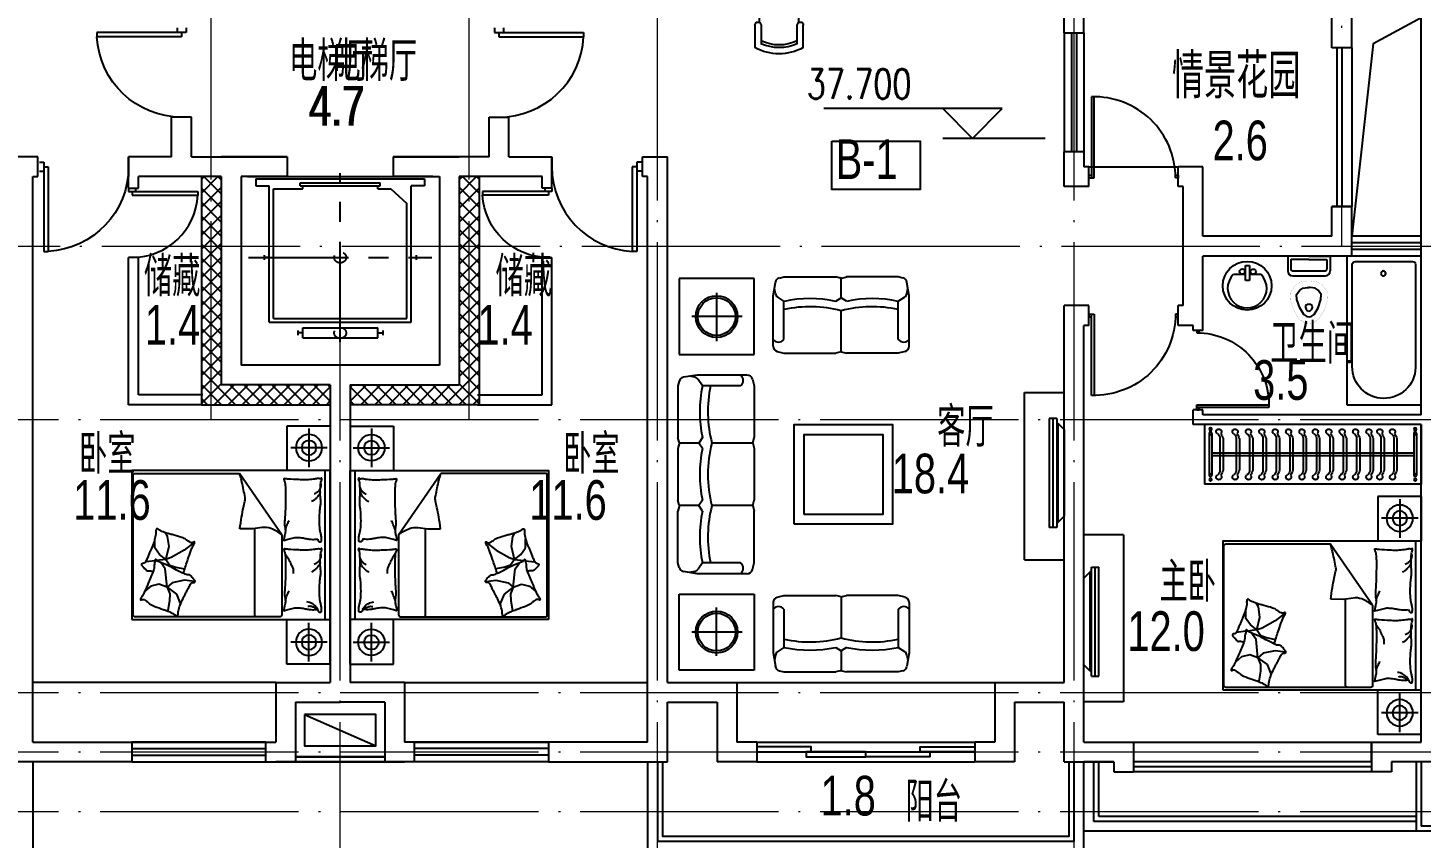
# Model space of a CAD drawing. Extents: x 1332633 to 1595679, y 264824 to 640777.
# Drawn here: x 1354982 to 1369032, y 490816 to 498985 of the extents above; entities that cross this region are included whole.
import ezdxf

# ---------------------------------------------------------------- set-up
doc = ezdxf.new("R2010")
doc.units = 0
doc.header["$LTSCALE"] = 1000
doc.header["$MEASUREMENT"] = 0
for name, pattern in [('CENTER', [2, 1.25, -0.25, 0.25, -0.25]), ('DASH', [0.35, 0.25, -0.1]), ('DOTE', [2.42, 2, -0.2, 0.02, -0.2]), ('HIDDEN', [0.375, 0.25, -0.125])]:
    doc.linetypes.add(name, pattern=pattern)
doc.layers.get('0').update_dxf_attribs({"linetype": 'CONTINUOUS'})
for name, color, linetype in [('3T_WOOD', 21, 'CONTINUOUS'), ('A-Area(建筑面积)', 1, 'CONTINUOUS'), ('A-Balcony(建筑阳台)', 32, 'CONTINUOUS'), ('A-BALCONY_建筑阳台_', 6, 'CONTINUOUS'), ('A-Fur1(建筑厨卫洁具)', 136, 'CONTINUOUS'), ('A-Fur2(建筑家具)', 33, 'CONTINUOUS'), ('A-FUR2_建筑家具_', 33, 'CONTINUOUS'), ('A-Ground(室外构件)', 31, 'CONTINUOUS'), ('A-Hole2(板面留洞，降板)', 2, 'CONTINUOUS'), ('A-Hz1(房间名称)', 4, 'CONTINUOUS'), ('A-Hz3(房间面积)', 2, 'CONTINUOUS'), ('A-STAIR_建筑楼梯_踏步_电梯等_', 25, 'CONTINUOUS'), ('A-Wall(建筑墙)', 255, 'CONTINUOUS'), ('A-WALL_建筑墙_', 255, 'CONTINUOUS'), ('A-WINDOW(建筑门窗)', 4, 'CONTINUOUS'), ('A-WINDOW_建筑门窗_', 4, 'CONTINUOUS'), ('C-sheet(通用-图框)', 7, 'CONTINUOUS'), ('DIM_ELEV', 3, 'CONTINUOUS')]:
    doc.layers.add(name, color=color, linetype=linetype)
doc.layers.add('DOTE', color=1, linetype='DOTE', lineweight=13)
doc.layers.add('PUB_TEXT', color=7, linetype='CONTINUOUS', lineweight=13)
doc.styles.add('_TCH_DIM', font='SIMPLEX', dxfattribs={"width": 0.8, "bigfont": 'HZTXT'})
doc.styles.add('DIM_FONT', font='txt', dxfattribs={"width": 0.8})
doc.styles.add('SBJ', font='SimSun.ttf', dxfattribs={"width": 0.8})
doc.styles.get("Standard").update_dxf_attribs({"font": 'GBENOR', "bigfont": 'GBCBIG'})
doc.styles.add('SUNYAT1', font='3yromans.shx', dxfattribs={"width": 0.75, "bigfont": '3yhztxt.shx'})

# ---------------------------------------------------------------- blocks, each defined once
blk = doc.blocks.new('JX')
for p, q in [((-2215, -2200), (-2215, 0)), ((-2185, -2110), (-2185, -90)), ((-2185, -90), (-2095, -90)), ((-2095, -90), (-2095, -250)), ((-315, -250), (-2095, -250)), ((-2055, -494), (-1863, -300)), ((-365, -300), (-1863, -300)), ((-1190, -190), (-1130, -190)), ((-1160, -250), (-1160, -190)), ((-365, -1900), (-365, -300)), ((-315, -1950), (-315, -250)), ((-2055, -650), (-2055, -494)), ((-2135, -1580), (-2135, -620)), ((-2095, -620), (-2135, -620)), ((-2095, -1580), (-2095, -620)), ((-2055, -650), (-2095, -650)), ((-240, -1550), (-240, -650)), ((-110, -650), (-240, -650)), ((-205, -590), (-145, -590)), ((-175, -650), (-175, -590)), ((-110, -1550), (-110, -650)), ((-2095, -1580), (-2135, -1580)), ((-2055, -1550), (-2095, -1550)), ((-2055, -1900), (-2055, -1550)), ((-110, -1550), (-240, -1550)), ((-205, -1610), (-145, -1610)), ((-175, -1550), (-175, -1610)), ((-315, -1950), (-2095, -1950)), ((-2095, -2110), (-2095, -1950)), ((-365, -1900), (-2055, -1900)), ((-1160, -1950), (-1160, -2010)), ((-2185, -2110), (-2095, -2110)), ((-1190, -2010), (-1130, -2010))]:
    blk.add_line(p, q)
at = {"linetype": 'CENTER'}
for p, q in [((-1160, -2200), (-1160, 0)), ((-60, -1100), (-2260, -1100))]:
    blk.add_line(p, q, dxfattribs=at)
at = {"linetype": 'HIDDEN'}
for centre in [(-1160, -1100), (-175, -1100)]:
    blk.add_circle(centre, 71.4, dxfattribs=at)
blk = doc.blocks.new('_A1WPO')
for p, q in [((-0.45, -0.05), (-0.45, 0.949)), ((-0.45, 0.949), (-0.4, 0.949)), ((-0.4, 0), (-0.4, 0.949)), ((-0.5, 0.05), (-0.45, 0.05)), ((-0.5, -0.05), (-0.45, -0.05)), ((-0.45, 0), (-0.4, 0))]:
    blk.add_line(p, q)
blk.add_arc((-0.45, 0), 0.95, 0, 86.983)
blk = doc.blocks.new('B')
at = {"layer": 'A-FUR2_建筑家具_'}
for p, q in [((0, 0), (450, 0)), ((0, 0), (0, -438)), ((2400, 0), (1950, 0)), ((2400, 0), (2400, -438)), ((219, -30), (219, -398)), ((450, -52), (1950, -52)), ((2181, -30), (2181, -398)), ((25, -215), (416, -215)), ((2375, -215), (1984, -215)), ((0, -438), (453, -438)), ((476, -509), (476, -1968)), ((1303, -489), (496, -489)), ((1303, -489), (1922, -916)), ((2400, -438), (1947, -438)), ((496, -761), (1365, -761)), ((1922, -1968), (1922, -916)), ((831, -1368), (845, -1471)), ((1228, -1368), (1148, -1472)), ((611, -1514), (587, -1518)), ((705, -1552), (611, -1514)), ((845, -1471), (819, -1593)), ((978, -1559), (959, -1470)), ((1148, -1472), (1073, -1603)), ((540, -1638), (537, -1645)), ((638, -1621), (540, -1638)), ((707, -1618), (638, -1621)), ((774, -1645), (705, -1552)), ((774, -1645), (707, -1618)), ((819, -1593), (774, -1645)), ((774, -1645), (960, -1664)), ((774, -1645), (805, -1728)), ((960, -1664), (1010, -1700)), ((998, -1617), (978, -1559)), ((1055, -1658), (998, -1617)), ((1055, -1658), (1044, -1752)), ((1073, -1603), (1055, -1658)), ((1055, -1658), (1184, -1626)), ((1055, -1658), (1105, -1721)), ((1184, -1626), (1287, -1640)), ((1287, -1640), (1323, -1660)), ((785, -1810), (731, -1873)), ((805, -1728), (785, -1810)), ((1010, -1700), (1022, -1709)), ((1042, -1767), (1030, -1861)), ((1105, -1721), (1170, -1769)), ((1170, -1769), (1263, -1769)), ((496, -1988), (1902, -1988))]:
    blk.add_line(p, q, dxfattribs=at)
blk.add_lwpolyline([(450, -2000), (450, 0), (1950, 0), (1950, -2000)], close=True, dxfattribs=at)
for points in [[(551, -127, -0.263368), (523, -108, -0.494818), (532, -89, -0.049225), (550, -88, -0.036831), (574, -89, -0.031893), (611, -97, 0.035782), (645, -104, 0.032941), (735, -110, 0.026564), (846, -104, 0.017905), (884, -99, -0.033397), (904, -97, -0.03204), (941, -97, 0.018442), (1005, -101, 0.010837), (1070, -100, 0.014624), (1118, -97, 0.111249), (1141, -89, -0.153708), (1158, -86, -0.076444), (1165, -87, -0.215512), (1167, -89, -0.585858), (1164, -92, 0.363489), (1159, -95, 0.191716), (1159, -106, -0.129675), (1161, -123, -0.01735), (1158, -140, 0.019326), (1156, -155, 0.018818), (1149, -223, 0.021828), (1148, -283, 0.006204), (1150, -316, 0.001963), (1156, -423, 0.028341), (1160, -459, -0.117014), (1159, -468, -0.36606), (1158, -469, -0.03973), (1144, -466, -0.048309), (1131, -461, 0.062981), (1120, -457, 0.04058), (1097, -454, 0.014345), (1030, -451, 0.005484), (904, -452, 0.007153), (808, -455, 0.008762), (766, -458, -0.008153), (720, -461, -0.06251), (663, -456, 0.078669), (617, -454, 0.047825), (595, -459, -0.034494), (564, -466, -0.023571), (539, -469, -0.510228), (538, -468), (545, -438), (566, -356, 0.073041), (568, -336, 0.023305), (562, -275, 0.018299), (558, -252, -0.01097), (551, -214, -0.042281), (548, -180, -0.027201), (551, -126)], [(551, -127, -0.077379), (586, -152, -0.077379), (611, -187, -0.047525), (621, -211, -0.047525), (626, -238)], [(1025, -101, 0.027842), (1001, -111, 0.048685), (989, -119, 0.023666), (961, -144, 0.031223), (942, -164, 0.046801), (936, -172, 0.023191), (928, -189)], [(1107, -95, 0.088153), (1072, -98, 0.088153), (1041, -114, 0.077547), (1019, -135, 0.077547), (1005, -162)], [(1260, -127, -0.263368), (1232, -108, -0.494818), (1241, -89, -0.049225), (1259, -88, -0.036831), (1283, -89, -0.031893), (1321, -97, 0.035782), (1355, -104, 0.032941), (1444, -110, 0.026564), (1556, -104, 0.017905), (1593, -99, -0.033397), (1613, -97, -0.03204), (1650, -97, 0.018442), (1715, -101, 0.010837), (1779, -100, 0.014624), (1827, -97, 0.111249), (1850, -89, -0.153708), (1867, -86, -0.076444), (1874, -87, -0.215512), (1876, -89, -0.585858), (1873, -92, 0.363489), (1869, -95, 0.191716), (1869, -106, -0.129675), (1871, -123, -0.01735), (1868, -140, 0.019326), (1865, -155, 0.018818), (1858, -223, 0.021828), (1857, -283, 0.006204), (1859, -316, 0.001963), (1865, -423, 0.028341), (1869, -459, -0.117014), (1869, -468, -0.36606), (1867, -469, -0.03973), (1854, -466, -0.048309), (1840, -461, 0.062981), (1829, -457, 0.04058), (1806, -454, 0.014345), (1739, -451, 0.005484), (1614, -452, 0.007153), (1517, -455, 0.008762), (1475, -458, -0.008153), (1429, -461, -0.06251), (1372, -456, 0.078669), (1327, -454, 0.047825), (1304, -459, -0.034494), (1273, -466, -0.023571), (1248, -469, -0.510228), (1247, -468), (1255, -438), (1275, -356, 0.073041), (1277, -336, 0.023305), (1271, -275, 0.018299), (1267, -252, -0.01097), (1260, -214, -0.042281), (1257, -180, -0.027201), (1260, -126)], [(1734, -101, 0.027842), (1710, -111, 0.048685), (1698, -119, 0.023666), (1670, -144, 0.031223), (1651, -164, 0.046801), (1646, -172, 0.023191), (1638, -189)], [(1816, -95, 0.088153), (1782, -98, 0.088153), (1750, -114, 0.077547), (1729, -135, 0.077547), (1715, -162)], [(549, -143, -0.05369), (564, -156, -0.070312), (572, -168, -0.015448), (575, -177, -0.013244), (579, -187, -0.082127), (582, -205, -0.064164), (579, -228)], [(641, -454, 0.009729), (669, -445, 0.009729), (696, -435, 0.007971), (717, -426, 0.007971), (739, -416)], [(1111, -455, 0.016108), (1072, -429, 0.024599), (1045, -414, 0.009477), (996, -391, 0.015937), (966, -378, 0.072521), (950, -375, 0.033339), (913, -375)], [(1351, -454, 0.009729), (1378, -445, 0.009729), (1405, -435, 0.007971), (1427, -426, 0.007971), (1448, -416)], [(1303, -489, -0.085272), (1367, -599, -0.124044), (1376, -686), (1362, -782), (1364, -912)], [(1364, -912, 0.007867), (1482, -894, 0.009508), (1578, -876, 0.006616), (1643, -862, -0.023828), (1662, -858, -0.080713), (1680, -859, -0.009591), (1833, -891, -0.013133), (1866, -899, -0.007859), (1922, -916)], [(914, -1480, 0.025626), (926, -1478, 0.0108), (1055, -1436, 0.00456), (1142, -1405, 0.01125), (1177, -1391, 0.069394), (1196, -1380, -0.079756), (1213, -1371, -0.106399), (1228, -1368, -0.328642), (1232, -1372, -0.299547), (1229, -1378, 0.189917), (1224, -1387, 0.033518), (1223, -1397, 0.075627), (1223, -1402, 0.053489), (1226, -1410, 0.017838), (1238, -1432, 0.038394), (1255, -1456, -0.059529), (1266, -1472, -0.035943), (1276, -1498, -0.011245), (1302, -1585, -0.006203), (1312, -1624, 0.010783), (1318, -1647, 0.019485), (1323, -1660, 0.005062), (1342, -1710, 0.101392), (1359, -1736, -0.223768), (1364, -1749, -0.25558), (1361, -1754, -0.081563), (1345, -1759, -0.071805), (1328, -1759, 0.069985), (1311, -1759, 0.03546), (1251, -1772, 0.029432), (1182, -1797, 0.001554), (1149, -1811, -0.00152), (1115, -1826, -0.004735), (1079, -1840, 0.00382), (1036, -1859, 0.296001), (1014, -1891, -0.649774), (992, -1900, -0.02319), (988, -1895, 0.0288), (984, -1892, 0.005727), (977, -1886, -0.004358), (969, -1878, -0.027528), (952, -1861, -0.046214), (943, -1850, -0.194121), (940, -1833, 0.133719), (939, -1809, 0.005779), (932, -1787, 0.008882)]]:
    blk.add_lwpolyline(points, format="xyb", dxfattribs=at)
blk.add_lwpolyline([(508, -1583, 0.101392), (490, -1559, -0.223768), (484, -1546, -0.25558), (486, -1541, -0.081563), (502, -1535, -0.071805), (519, -1534, 0.069985), (536, -1532, 0.03546), (595, -1515, 0.029432), (661, -1485, 0.001554), (694, -1468, -0.00152), (726, -1451, -0.004735), (761, -1433, 0.00382), (803, -1412, 0.296001), (822, -1378, -0.649774), (843, -1367, -0.02319), (848, -1372, 0.0288), (852, -1375, 0.005727), (859, -1380, -0.004358), (868, -1387, -0.027528), (886, -1403, -0.046214), (895, -1414, -0.194121), (900, -1430, 0.133719), (903, -1454, 0.011505), (921, -1496, 0.008882), (947, -1550, 0.012426), (985, -1618, -0.033612), (997, -1644), (1020, -1701), (1038, -1744, 0.224341), (1053, -1757, -0.722772), (1053, -1766, -0.103513), (1049, -1767, 0.053465), (1042, -1767, 0.030109), (1019, -1772, -0.031436), (997, -1776, -0.05324), (982, -1776, 0.05518), (967, -1777, 0.056271), (942, -1783, 0.0108), (816, -1835, 0.00456), (731, -1873, 0.01125), (697, -1889, 0.069394), (679, -1902, -0.079756), (663, -1912, -0.106399), (649, -1915, -0.328642), (645, -1912, -0.299547), (646, -1906, 0.189917), (651, -1896, 0.033518), (652, -1886, 0.075627), (651, -1882, 0.053489), (647, -1874, 0.017838), (634, -1853, 0.038394), (615, -1830, -0.059529), (603, -1815, -0.035943), (590, -1790, -0.011245), (558, -1705, -0.006203), (545, -1667, 0.010783), (537, -1645, 0.019485), (532, -1632, 0.005062)], format="xyb", close=True, dxfattribs=at)
for centre, radius in [((219, -215), 133), ((2181, -215), 133), ((219, -215), 73.3), ((2181, -215), 73.3)]:
    blk.add_circle(centre, radius, dxfattribs=at)
for centre, start, end in [((496, -509), 90, 180), ((496, -741), 180, 270), ((496, -1968), 180, 270), ((1902, -1968), 270, 0)]:
    blk.add_arc(centre, 20, start, end, dxfattribs=at)
at = {"layer": 'A-FUR2_建筑家具_', "style": 'DIM_FONT', "text_generation_flag": 4, "width": 0.8, "flags": 9}
for tag in ['YSIZE', 'XSIZE']:
    blk.add_attdef(tag, (0, 0), '', height=0.5, rotation=90, dxfattribs=at)
blk = doc.blocks.new('A$C79D20D74')
at = {"layer": 'A-Ground(室外构件)'}
blk.add_line((0, 720), (315, 0), dxfattribs=at)
blk.add_lwpolyline([(0, 720), (315, 720), (315, 0), (0, 0)], close=True, dxfattribs=at)
blk = doc.blocks.new('衣橱2100X600')
at = {"layer": 'A-Fur2(建筑家具)'}
for p, q in [((-2000, 0), (183, 0)), ((-2000, 0), (-2000, -600)), ((-1955, -90), (-1955, -510)), ((-1928, -90), (-1928, -510)), ((-1724, -134), (-1724, -466)), ((-1595, -134), (-1595, -466)), ((-1485, -134), (-1485, -466)), ((-1350, -134), (-1350, -466)), ((-1215, -134), (-1215, -466)), ((-1080, -134), (-1080, -466)), ((-945, -134), (-945, -466)), ((-810, -134), (-810, -466)), ((-675, -134), (-675, -466)), ((-540, -134), (-540, -466)), ((-405, -134), (-405, -466)), ((-270, -134), (-270, -466)), ((-135, -134), (-135, -466)), ((28, -134), (28, -466)), ((111, -90), (111, -510)), ((138, -90), (138, -510)), ((183, 0), (183, -600)), ((-1755, -141), (-1755, -459)), ((-1627, -141), (-1627, -459)), ((-1517, -141), (-1517, -459)), ((-1382, -141), (-1382, -459)), ((-1247, -141), (-1247, -459)), ((-1112, -141), (-1112, -459)), ((-977, -141), (-977, -459)), ((-842, -141), (-842, -459)), ((-707, -141), (-707, -459)), ((-572, -141), (-572, -459)), ((-437, -141), (-437, -459)), ((-302, -141), (-302, -459)), ((-167, -141), (-167, -459)), ((-3, -141), (-3, -459)), ((-1928, -287), (111, -287)), ((-1928, -314), (111, -314)), ((-2000, -600), (183, -600))]:
    blk.add_line(p, q, dxfattribs=at)
for centre in [(-1941, -45), (-1941, -90), (124, -45), (124, -90), (-1941, -510), (-1941, -555), (124, -510), (124, -555)]:
    blk.add_circle(centre, 13.5, dxfattribs=at)
for centre, radius, start, end in [((-1585, -190), 177, 145.4947, 163.6608), ((-1712, -71), 26.6, 303.9623, 224.8345), ((-1679, -134), 45, 114.7041, 180), ((-1457, -190), 177, 145.4947, 163.6608), ((-1584, -71), 26.6, 303.9623, 224.8345), ((-1550, -134), 45, 114.7041, 180), ((-1347, -190), 177, 145.4947, 163.6608), ((-1474, -71), 26.6, 303.9623, 224.8345), ((-1440, -134), 45, 114.7041, 180), ((-1212, -190), 177, 145.4947, 163.6608), ((-1339, -71), 26.6, 303.9623, 224.8345), ((-1305, -134), 45, 114.7041, 180), ((-1077, -190), 177, 145.4947, 163.6608), ((-1204, -71), 26.6, 303.9623, 224.8345), ((-1170, -134), 45, 114.7041, 180), ((-942, -190), 177, 145.4947, 163.6608), ((-1069, -71), 26.6, 303.9623, 224.8345), ((-1035, -134), 45, 114.7041, 180), ((-807, -190), 177, 145.4947, 163.6608), ((-934, -71), 26.6, 303.9623, 224.8345), ((-900, -134), 45, 114.7041, 180), ((-672, -190), 177, 145.4947, 163.6608), ((-799, -71), 26.6, 303.9623, 224.8345), ((-765, -134), 45, 114.7041, 180), ((-537, -190), 177, 145.4947, 163.6608), ((-664, -71), 26.6, 303.9623, 224.8345), ((-630, -134), 45, 114.7041, 180), ((-402, -190), 177, 145.4947, 163.6608), ((-529, -71), 26.6, 303.9623, 224.8345), ((-495, -134), 45, 114.7041, 180), ((-267, -190), 177, 145.4947, 163.6608), ((-394, -71), 26.6, 303.9623, 224.8345), ((-360, -134), 45, 114.7041, 180), ((-132, -190), 177, 145.4947, 163.6608), ((-259, -71), 26.6, 303.9623, 224.8345), ((-225, -134), 45, 114.7041, 180), ((3, -190), 177, 145.4947, 163.6608), ((-124, -71), 26.6, 303.9623, 224.8345), ((-90, -134), 45, 114.7041, 180), ((167, -190), 177, 145.4947, 163.6608), ((40, -71), 26.6, 303.9623, 224.8345), ((73, -134), 45, 114.7041, 180), ((-1585, -410), 177, 196.3392, 214.5053), ((-1712, -529), 26.6, 135.1655, 56.0377), ((-1679, -466), 45, 180, 245.2959), ((-1457, -410), 177, 196.3392, 214.5053), ((-1584, -529), 26.6, 135.1655, 56.0377), ((-1550, -466), 45, 180, 245.2959), ((-1347, -410), 177, 196.3392, 214.5053), ((-1474, -529), 26.6, 135.1655, 56.0377), ((-1440, -466), 45, 180, 245.2959), ((-1212, -410), 177, 196.3392, 214.5053), ((-1339, -529), 26.6, 135.1655, 56.0377), ((-1305, -466), 45, 180, 245.2959), ((-1077, -410), 177, 196.3392, 214.5053), ((-1204, -529), 26.6, 135.1655, 56.0377), ((-1170, -466), 45, 180, 245.2959), ((-942, -410), 177, 196.3392, 214.5053), ((-1069, -529), 26.6, 135.1655, 56.0377), ((-1035, -466), 45, 180, 245.2959), ((-807, -410), 177, 196.3392, 214.5053), ((-934, -529), 26.6, 135.1655, 56.0377), ((-900, -466), 45, 180, 245.2959), ((-672, -410), 177, 196.3392, 214.5053), ((-799, -529), 26.6, 135.1655, 56.0377), ((-765, -466), 45, 180, 245.2959), ((-537, -410), 177, 196.3392, 214.5053), ((-664, -529), 26.6, 135.1655, 56.0377), ((-630, -466), 45, 180, 245.2959), ((-402, -410), 177, 196.3392, 214.5053), ((-529, -529), 26.6, 135.1655, 56.0377), ((-495, -466), 45, 180, 245.2959), ((-267, -410), 177, 196.3392, 214.5053), ((-394, -529), 26.6, 135.1655, 56.0377), ((-360, -466), 45, 180, 245.2959), ((-132, -410), 177, 196.3392, 214.5053), ((-259, -529), 26.6, 135.1655, 56.0377), ((-225, -466), 45, 180, 245.2959), ((3, -410), 177, 196.3392, 214.5053), ((-124, -529), 26.6, 135.1655, 56.0377), ((-90, -466), 45, 180, 245.2959), ((167, -410), 177, 196.3392, 214.5053), ((40, -529), 26.6, 135.1655, 56.0377), ((73, -466), 45, 180, 245.2959)]:
    blk.add_arc(centre, radius, start, end, dxfattribs=at)
blk = doc.blocks.new('电视柜')
at = {"layer": 'A-Fur2(建筑家具)'}
for p, q in [((-400, 876), (0, 876)), ((-400, 876), (-400, -810)), ((-75, 550), (-150, 550)), ((-150, -550), (-150, 550)), ((-113, -550), (-113, 550)), ((-75, -550), (-75, 550)), ((-75, 501), (-62, 501)), ((-62, 501), (0, 437)), ((-62, -501), (-62, 501)), ((0, -437), (0, 437)), ((-75, -550), (-150, -550)), ((-75, -501), (-62, -501)), ((-62, -501), (0, -437)), ((-400, -810), (0, -810))]:
    blk.add_line(p, q, dxfattribs=at)
blk = doc.blocks.new('六人餐桌')
at = {"layer": 'A-Fur2(建筑家具)'}
for p, q in [((0, 800), (1400, 800)), ((0, 661), (0, 800)), ((0, 800), (127, 800)), ((0, 0), (0, 800)), ((127, 800), (127, 661)), ((151, 800), (702, 0)), ((200, 771), (207, 763)), ((567, 800), (1118, 0)), ((645, 800), (1196, 0)), ((1179, 800), (1400, 478)), ((1200, 771), (1193, 763)), ((1273, 661), (1273, 800)), ((1273, 800), (1400, 800)), ((1400, 800), (1400, 661)), ((1400, 800), (1400, 0)), ((127, 661), (0, 661)), ((0, 607), (7, 600)), ((1400, 661), (1273, 661)), ((1400, 607), (1393, 600)), ((0, 489), (337, 0)), ((0, 0), (0, 139)), ((0, 139), (127, 139)), ((1400, 0), (0, 0)), ((127, 0), (0, 0)), ((127, 139), (127, 0)), ((200, 29), (207, 37)), ((1200, 29), (1193, 37)), ((1273, 0), (1273, 139)), ((1273, 139), (1400, 139)), ((1400, 0), (1273, 0)), ((1400, 139), (1400, 0))]:
    blk.add_line(p, q, dxfattribs=at)
for points in [[(163, 886), (163, 1113)], [(225, 886), (225, 1074)], [(590, 1075), (590, 886)], [(652, 1113), (652, 886)], [(748, 1113), (748, 886)], [(810, 1075), (810, 886)], [(1175, 886), (1175, 1074)], [(1237, 886), (1237, 1113)], [(-116, 644), (-343, 644)], [(-116, 582), (-304, 582)], [(1516, 644), (1743, 644)], [(1516, 582), (1704, 582)], [(-343, 156), (-116, 156)], [(-304, 218), (-116, 218)], [(1704, 218), (1516, 218)], [(1743, 156), (1516, 156)], [(163, -86), (163, -313)], [(225, -86), (225, -274)], [(590, -275), (590, -86)], [(652, -313), (652, -86)], [(748, -313), (748, -86)], [(810, -275), (810, -86)], [(1175, -86), (1175, -274)], [(1237, -86), (1237, -313)]]:
    blk.add_lwpolyline(points, dxfattribs=at)
for points in [[(607, 858), (607, 695, -0.414214), (581, 669), (234, 669, -0.414214), (207, 695), (207, 858)], [(793, 858), (793, 695, 0.414214), (819, 669), (1166, 669, 0.414214), (1193, 695), (1193, 858)], [(-88, 200), (75, 200, 0.414214), (102, 227), (102, 573, 0.414214), (75, 600), (-88, 600)], [(1488, 200), (1325, 200, -0.414214), (1298, 227), (1298, 573, -0.414214), (1325, 600), (1488, 600)], [(607, -58), (607, 105, 0.414214), (581, 131), (234, 131, 0.414214), (207, 105), (207, -58)], [(793, -58), (793, 105, -0.414214), (819, 131), (1166, 131, -0.414214), (1193, 105), (1193, -58)]]:
    blk.add_lwpolyline(points, format="xyb", dxfattribs=at)
for centre, radius, start, end in [((408, 662), 513, 61.583, 118.5179), ((992, 662), 513, 61.4821, 118.417), ((408, 662), 451, 66.2018, 113.9086), ((408, 662), 424, 64.6023, 115.5165), ((992, 662), 451, 66.0914, 113.7982), ((992, 662), 424, 64.4835, 115.3977), ((194, 886), 31.1, 180, 0), ((621, 886), 31.1, 180, 0), ((779, 886), 31.1, 180, 0), ((1206, 886), 31.1, 180, 0), ((108, 400), 513, 151.4821, 208.417), ((108, 400), 451, 156.0914, 203.7982), ((108, 400), 424, 154.4835, 205.3977), ((-116, 613), 31.1, 270, 90), ((1516, 613), 31.1, 90, 270), ((1292, 400), 424, 334.6023, 25.5165), ((1292, 400), 451, 336.2018, 23.9086), ((1292, 400), 513, 331.583, 28.5179), ((-116, 187), 31.1, 270, 90), ((1516, 187), 31.1, 90, 270), ((194, -86), 31.1, 0, 180), ((621, -86), 31.1, 0, 180), ((779, -86), 31.1, 0, 180), ((1206, -86), 31.1, 0, 180), ((408, 138), 424, 244.4835, 295.3977), ((408, 138), 451, 246.0914, 293.7982), ((992, 138), 424, 244.6023, 295.5165), ((992, 138), 451, 246.2018, 293.9086), ((408, 138), 513, 241.4821, 298.417), ((992, 138), 513, 241.583, 298.5179)]:
    blk.add_arc(centre, radius, start, end, dxfattribs=at)
blk = doc.blocks.new('DOOR_B01')
for p, q in [((-0.47, 0.895), (-0.47, -0.015)), ((-0.44, -0.015), (-0.44, 0.895)), ((-0.5, 0.015), (-0.47, 0.015)), ((-0.5, -0.015), (-0.5, 0.015)), ((0.47, 0.015), (0.5, 0.015)), ((0.5, 0.015), (0.5, -0.015)), ((-0.5, -0.015), (-0.44, -0.015)), ((0.5, -0.015), (0.47, -0.015))]:
    blk.add_line(p, q)
blk.add_arc((-0.44, -0.015), 0.91, 0, 91.8892)
blk = doc.blocks.new('M_E7')
for p, q in [((-201, 62), (-201, -265)), ((-10, 112), (-151, 112)), ((-150, 61), (-150, -264)), ((-41, 81), (-130, 81)), ((-36, -102), (-36, 76)), ((0, -102), (0, 102)), ((-36, -102), (-36, -279)), ((0, -102), (0, -305)), ((-10, -315), (-151, -315)), ((-41, -284), (-130, -284))]:
    blk.add_line(p, q)
at = {"const_width": 1}
for points in [[(-651, -24), (-637, -1), (-550, 51), (-451, 83), (-371, 88), (-294, 37), (-262, -18), (-252, -84), (-252, -102)], [(-651, -180), (-637, -202), (-550, -254), (-451, -287), (-371, -292), (-294, -240), (-262, -186), (-252, -119), (-252, -102)]]:
    blk.add_lwpolyline(points, dxfattribs=at)
for points in [[(-597, -59), (-590, -49), (-523, -9), (-438, 19), (-389, 22), (-343, -9), (-325, -40), (-317, -89), (-317, -102)], [(-596, -145), (-590, -154), (-523, -194), (-438, -222), (-389, -225), (-343, -194), (-325, -164), (-317, -114), (-317, -102)]]:
    blk.add_lwpolyline(points)
blk.add_lwpolyline([(-644, -15, 0.39866), (-643, -191, 0.39866)], format="xyb", dxfattribs=at)
for centre, radius, start, end in [((-151, 62), 50, 90, 180), ((-130, 61), 20, 90, 180), ((-41, 76), 5, 0, 90), ((-10, 102), 10, 0, 90), ((-551, -102), 62.6, 137.0381, 223.979), ((-511, -114), 47.8, 77.2641, 164.6652), ((-511, -89), 47.8, 195.3348, 282.7359), ((-541, -103), 54.1, 1.1332, 40.3816), ((-541, -101), 54.1, 319.6184, 358.8668), ((-151, -265), 50, 180, 270), ((-130, -264), 20, 180, 270), ((-41, -279), 5, 270, 0), ((-10, -305), 10, 270, 0)]:
    blk.add_arc(centre, radius, start, end)
at = {"width": 0.8, "flags": 9}
for tag in ['XSIZE', 'YSIZE']:
    blk.add_attdef(tag, (0, 0), '', height=0.5, dxfattribs=at)
blk = doc.blocks.new('M_E33IEP')
for p, q in [((44, -21), (44, 20)), ((44, 20), (194, 20)), ((135, 135), (135, 20)), ((194, 20), (194, -21)), ((194, -21), (44, -21)), ((135, -21), (135, -144))]:
    blk.add_line(p, q)
for centre, radius in [((248, -5), 246), ((106, 56), 26.7), ((105, -55), 26.7)]:
    blk.add_circle(centre, radius)
blk.add_arc((274, -5), 197, 225.2527, 134.7473)
at = {"style": 'DIM_FONT', "width": 0.8, "flags": 9}
for tag in ['XSIZE', 'YSIZE']:
    blk.add_attdef(tag, (0, 0), '', height=0.5, dxfattribs=at)
at = {"width": 0.8, "flags": 9}
for tag in ['XSIZE', 'YSIZE']:
    blk.add_attdef(tag, (2, -251), '', height=150, dxfattribs=at)
blk = doc.blocks.new('dfasdf')
at = {"layer": 'A-FUR2_建筑家具_'}
for p, q in [((0, 3949), (0, 3182)), ((756, 3949), (0, 3949)), ((756, 3182), (756, 3949)), ((1011, 3954), (1057, 3966)), ((1057, 3966), (1579, 3966)), ((1625, 3954), (1579, 3966)), ((1633, 3755), (1633, 3951)), ((1642, 3954), (1688, 3966)), ((2210, 3966), (1688, 3966)), ((2256, 3954), (2210, 3966)), ((378, 3804), (378, 3316)), ((947, 3774), (970, 3910)), ((970, 3796), (960, 3848)), ((2320, 3774), (2297, 3910)), ((2297, 3796), (2307, 3848)), ((947, 3268), (947, 3774)), ((1057, 3719), (994, 3761)), ((1057, 3334), (1057, 3719)), ((1579, 3719), (1633, 3755)), ((1688, 3719), (1633, 3755)), ((2210, 3719), (2273, 3761)), ((2210, 3334), (2210, 3719)), ((2320, 3268), (2320, 3774)), ((636, 3565), (127, 3565)), ((1633, 3211), (1633, 3623)), ((0, 3182), (756, 3182)), ((989, 3214), (1057, 3197)), ((1057, 3197), (1579, 3197)), ((1633, 3211), (1579, 3197)), ((1633, 3211), (1688, 3197)), ((2210, 3197), (1688, 3197)), ((2278, 3214), (2210, 3197)), ((180, 2976), (44, 2953)), ((158, 2953), (105, 2964)), ((686, 2976), (180, 2976)), ((-1, 2913), (-12, 2866)), ((-12, 2866), (-12, 2345)), ((235, 2866), (193, 2930)), ((619, 2866), (235, 2866)), ((739, 2935), (756, 2866)), ((756, 2866), (756, 2345)), ((-1, 2299), (-12, 2345)), ((-1, 2281), (-12, 2235)), ((-1, 2281), (-12, 2235)), ((198, 2290), (2, 2290)), ((235, 2345), (198, 2290)), ((235, 2235), (198, 2290)), ((743, 2290), (330, 2290)), ((743, 2290), (756, 2345)), ((743, 2290), (756, 2235)), ((-12, 2235), (-12, 1714)), ((756, 2235), (756, 1714)), ((-1, 1668), (-12, 1714)), ((235, 1714), (198, 1659)), ((743, 1659), (756, 1714)), ((-1, 1650), (-12, 1604)), ((-12, 1083), (-12, 1604)), ((198, 1659), (2, 1659)), ((235, 1604), (198, 1659)), ((743, 1659), (330, 1659)), ((743, 1659), (756, 1604)), ((756, 1083), (756, 1604)), ((-1, 1036), (-12, 1083)), ((180, 973), (44, 996)), ((158, 996), (105, 985)), ((235, 1083), (193, 1019)), ((619, 1083), (235, 1083)), ((739, 1014), (756, 1083)), ((686, 973), (180, 973)), ((0, 0), (0, 767)), ((0, 767), (756, 767)), ((756, 767), (756, 0)), ((989, 735), (1057, 752)), ((1057, 752), (1579, 752)), ((1633, 738), (1579, 752)), ((1633, 738), (1688, 752)), ((1633, 738), (1633, 326)), ((2210, 752), (1688, 752)), ((2278, 735), (2210, 752)), ((378, 145), (378, 633)), ((947, 681), (947, 175)), ((1057, 614), (1057, 230)), ((2210, 614), (2210, 230)), ((2320, 681), (2320, 175)), ((636, 384), (127, 384)), ((947, 175), (970, 39)), ((970, 153), (960, 101)), ((1057, 230), (994, 188)), ((1579, 230), (1633, 194)), ((1688, 230), (1633, 194)), ((1633, 194), (1633, -2)), ((2210, 230), (2273, 188)), ((2320, 175), (2297, 39)), ((2297, 153), (2307, 101)), ((756, 0), (0, 0)), ((1011, -5), (1057, -17)), ((1057, -17), (1579, -17)), ((1625, -5), (1579, -17)), ((1642, -5), (1688, -17)), ((2210, -17), (1688, -17)), ((2256, -5), (2210, -17))]:
    blk.add_line(p, q, dxfattribs=at)
for points in [[(1156, 1474), (2156, 1474), (2156, 2474), (1156, 2474)], [(1256, 1574), (2056, 1574), (2056, 2374), (1256, 2374)]]:
    blk.add_lwpolyline(points, close=True, dxfattribs=at)
for centre, radius in [((378, 3565), 211), ((378, 3565), 190), ((378, 384), 211), ((378, 384), 190)]:
    blk.add_circle(centre, radius, dxfattribs=at)
for centre, radius, start, end in [((1024, 3901), 54.9, 104.0362, 170.5377), ((1612, 3901), 54.9, 66.4002, 75.9638), ((1655, 3901), 54.9, 104.0362, 113.5998), ((2243, 3901), 54.9, 9.4623, 75.9638), ((1024, 3807), 54.9, 191.3099, 236.3099), ((2243, 3807), 54.9, 303.6901, 348.6901), ((1318, 2494), 1252, 77.982, 102.018), ((1318, 2412), 1252, 75.4009, 102.018), ((1949, 2412), 1252, 77.982, 104.5991), ((1949, 2494), 1252, 77.982, 102.018), ((1002, 3376), 68.6, 216.8699, 323.1301), ((1002, 3268), 54.9, 180, 255.9638), ((2265, 3376), 68.6, 216.8699, 323.1301), ((2265, 3268), 54.9, 284.0362, 0), ((53, 2899), 54.9, 99.4623, 165.9638), ((147, 2899), 54.9, 33.6901, 78.6901), ((578, 2921), 68.6, 306.8699, 53.1301), ((686, 2921), 54.9, 14.0362, 90), ((1460, 2606), 1252, 167.982, 192.018), ((1542, 2606), 1252, 167.982, 194.5991), ((53, 2312), 54.9, 194.0362, 203.5998), ((53, 2268), 54.9, 156.4002, 165.9638), ((1542, 1974), 1252, 165.4009, 194.5991), ((1460, 1974), 1252, 167.982, 192.018), ((53, 1681), 54.9, 194.0362, 203.5998), ((53, 1637), 54.9, 156.4002, 165.9638), ((1460, 1343), 1252, 167.982, 192.018), ((1542, 1343), 1252, 165.4009, 192.018), ((53, 1050), 54.9, 194.0362, 260.5377), ((147, 1050), 54.9, 281.3099, 326.3099), ((578, 1028), 68.6, 306.8699, 53.1301), ((686, 1028), 54.9, 270, 345.9638), ((1002, 681), 54.9, 104.0362, 180), ((2265, 681), 54.9, 0, 75.9638), ((1002, 573), 68.6, 36.8699, 143.1301), ((2265, 573), 68.6, 36.8699, 143.1301), ((1318, 1537), 1252, 257.982, 284.5991), ((1949, 1537), 1252, 255.4009, 282.018), ((1024, 142), 54.9, 123.6901, 168.6901), ((1318, 1455), 1252, 257.982, 282.018), ((1949, 1455), 1252, 257.982, 282.018), ((2243, 142), 54.9, 11.3099, 56.3099), ((1024, 48), 54.9, 189.4623, 255.9638), ((2243, 48), 54.9, 284.0362, 350.5377), ((1612, 48), 54.9, 284.0362, 293.5998), ((1655, 48), 54.9, 246.4002, 255.9638)]:
    blk.add_arc(centre, radius, start, end, dxfattribs=at)
at = {"layer": 'A-FUR2_建筑家具_', "style": 'SBJ', "width": 0.8, "flags": 9}
for tag, p in [('YSIZE', (0, 3949)), ('XSIZE', (0, 3949)), ('YSIZE', (0, 0)), ('XSIZE', (0, 0))]:
    blk.add_attdef(tag, p, '', height=0.5, rotation=180, dxfattribs=at)
blk = doc.blocks.new('浴缸08X15')
at = {"layer": 'A-Fur1(建筑厨卫洁具)'}
for p, q in [((-375, -1500), (-375, 0)), ((-375, 0), (375, 0)), ((375, 0), (375, -1500)), ((-319, -85), (-319, -1125)), ((289, -56), (-289, -55)), ((319, -1113), (319, -86)), ((375, -1500), (-375, -1500))]:
    blk.add_line(p, q, dxfattribs=at)
blk.add_circle((6, -176), 25, dxfattribs=at)
for centre, radius, start, end in [((-289, -85), 30, 89.9714, 179.9956), ((289, -86), 30, 0.0057, 89.9714), ((0, -1117), 319, 181.3982, 0.6999)]:
    blk.add_arc(centre, radius, start, end, dxfattribs=at)
blk = doc.blocks.new('WIN_03X1200X200')
at = {"layer": 'A-WINDOW(建筑门窗)'}
for p, q in [((-0.5, 0.083), (0.5, 0.083)), ((-0.5, 0.021), (0.5, 0.021)), ((-0.5, -0.021), (0.5, -0.021)), ((-0.5, -0.083), (0.5, -0.083))]:
    blk.add_line(p, q, dxfattribs=at)

msp = doc.modelspace()

# ---------------------------------------------------------------- hatches: boundary and pattern name
at = {"layer": 'A-Hole2(板面留洞，降板)'}
h = msp.add_hatch(dxfattribs=at)
h.set_pattern_fill('ANSI37', color=8, scale=800, angle=720, style=0)
h.set_pattern_definition([(45, (2080481.16, 525557.25), (-70.710678, 70.710678), []), (135, (2080481.16, 525557.25), (-70.710678, -70.710678), [])])
h.paths.add_polyline_path([(1358032, 495385), (1356932, 495385), (1356932, 497485), (1356732, 497485), (1356732, 495185), (1358032, 495185)])
h = msp.add_hatch(dxfattribs=at)
h.set_pattern_fill('ANSI37', color=8, scale=800, angle=720, style=0)
h.set_pattern_definition([(135, (635783.43, 525557.25), (70.710678, 70.710678), []), (45, (635783.43, 525557.25), (70.710678, -70.710678), [])])
h.paths.add_polyline_path([(1358232, 495385), (1359332, 495385), (1359332, 497485), (1359532, 497485), (1359532, 495185), (1358232, 495185)])

# ---------------------------------------------------------------- linework, layer by layer
at = {"linetype": 'DASH', "ltscale": 5}
msp.add_line((1362332, 491685), (1364532, 491685), dxfattribs=at)
at = {"layer": 'A-Balcony(建筑阳台)'}
for p, q in [((1365732, 490985), (1365732, 491585)), ((1365782, 491035), (1365782, 491585)), ((1368982, 491585), (1368982, 490885)), ((1369032, 491585), (1369032, 490935)), ((1368982, 490985), (1365732, 490985)), ((1368982, 491035), (1365782, 491035)), ((1369232, 490935), (1369032, 490935)), ((1372632, 490885), (1365632, 490885)), ((1369282, 490885), (1368982, 490885))]:
    msp.add_line(p, q, dxfattribs=at)
for points in [[(1369032, 499085), (1368550, 498825), (1368332, 496885)], [(1355032, 491585), (1355032, 490585), (1350632, 490585), (1350632, 490985)], [(1361232, 491585), (1361232, 490585), (1365632, 490585), (1365632, 491585)], [(1361332, 491585), (1361332, 490785), (1365532, 490785), (1365532, 491585)], [(1361382, 491585), (1361382, 490835), (1365482, 490835), (1365482, 491585)]]:
    msp.add_lwpolyline(points, dxfattribs=at)
at = {"layer": 'A-BALCONY_建筑阳台_'}
for p, q in [((1368182, 498785), (1368182, 497185)), ((1368232, 498785), (1368232, 497185)), ((1368332, 498785), (1368332, 497185))]:
    msp.add_line(p, q, dxfattribs=at)
at = {"layer": 'A-Ground(室外构件)'}
for p, q in [((1357682, 491635), (1358132, 491635)), ((1358132, 491635), (1357682, 491635)), ((1358582, 491635), (1358132, 491635)), ((1358132, 491635), (1358582, 491635)), ((1357682, 491585), (1358132, 491585)), ((1357682, 491585), (1358132, 491585)), ((1358132, 491585), (1357682, 491585)), ((1358582, 491585), (1358132, 491585)), ((1358582, 491585), (1358132, 491585)), ((1358132, 491585), (1358582, 491585))]:
    msp.add_line(p, q, dxfattribs=at)
at = {"layer": 'A-Hole2(板面留洞，降板)', "color": 8}
for p, q in [((1356732, 497485), (1356732, 495185)), ((1359532, 497485), (1359532, 495185)), ((1356732, 495185), (1358032, 495185)), ((1359532, 495185), (1358232, 495185))]:
    msp.add_line(p, q, dxfattribs=at)
at = {"layer": 'A-Hz1(房间名称)', "color": 6}
msp.add_lwpolyline([(1363090, 497844), (1363980, 497844), (1363980, 497355), (1363090, 497355)], close=True, dxfattribs=at)
at = {"layer": 'A-Wall(建筑墙)'}
for p, q in [((1356932, 497485), (1356932, 495385)), ((1357132, 497485), (1357132, 495585)), ((1357598, 497485), (1357148, 497485)), ((1358667, 497485), (1359117, 497485)), ((1358667, 497485), (1359117, 497485)), ((1358667, 497485), (1359117, 497485)), ((1358667, 497485), (1359132, 497485)), ((1359132, 497485), (1359132, 495585)), ((1359332, 497485), (1359332, 495385)), ((1359132, 495585), (1357132, 495585)), ((1358032, 495385), (1356932, 495385)), ((1358232, 495385), (1359332, 495385)), ((1365432, 492385), (1365432, 492935)), ((1357482, 492385), (1357482, 492185)), ((1357482, 492385), (1358032, 492385)), ((1357482, 492385), (1357482, 491785)), ((1357482, 492385), (1358032, 492385)), ((1358782, 492385), (1358232, 492385)), ((1358782, 492385), (1358232, 492385)), ((1358782, 492385), (1358782, 492185)), ((1358782, 492385), (1358782, 491785)), ((1364732, 492385), (1365432, 492385)), ((1357682, 492185), (1357682, 491585)), ((1357682, 492185), (1358132, 492185)), ((1358582, 492185), (1358132, 492185)), ((1358582, 492185), (1358582, 491585)), ((1361432, 491585), (1361432, 492185)), ((1364932, 492185), (1365432, 492185)), ((1365432, 491585), (1365432, 492185)), ((1366132, 491785), (1366132, 491485)), ((1368532, 491785), (1369032, 491785)), ((1368532, 491585), (1368532, 491785)), ((1368532, 491785), (1368532, 491485)), ((1357382, 491585), (1357682, 491585)), ((1357682, 491585), (1357482, 491585)), ((1358582, 491585), (1358782, 491585)), ((1358882, 491585), (1358582, 491585)), ((1365932, 491585), (1365632, 491585)), ((1365932, 491585), (1365932, 491485)), ((1368732, 491585), (1368732, 491485))]:
    msp.add_line(p, q, dxfattribs=at)
at = {"layer": 'A-WALL_建筑墙_'}
for p, q in [((1368332, 498785), (1368332, 502885)), ((1365432, 498935), (1365432, 499335)), ((1369032, 495085), (1369032, 499285)), ((1365632, 498935), (1365632, 499085)), ((1368132, 498785), (1368132, 499085)), ((1365432, 498935), (1365632, 498935)), ((1368332, 498785), (1368132, 498785)), ((1356632, 498085), (1356432, 498085)), ((1356432, 497685), (1356432, 498085)), ((1356632, 498085), (1356432, 498085)), ((1356632, 497685), (1356632, 498085)), ((1356632, 497685), (1356632, 498085)), ((1359633, 497685), (1359633, 498085)), ((1359633, 498085), (1359833, 498085)), ((1359633, 497685), (1359633, 498085)), ((1359633, 498085), (1359833, 498085)), ((1359833, 497685), (1359833, 498085)), ((1355082, 497685), (1354832, 497685)), ((1355082, 497485), (1355082, 497685)), ((1356432, 497685), (1355998, 497685)), ((1355998, 497685), (1355998, 497485)), ((1355998, 497685), (1355998, 497485)), ((1355998, 497485), (1355998, 497685)), ((1356632, 497685), (1357598, 497685)), ((1357598, 497685), (1356932, 497685)), ((1356932, 497685), (1357032, 497685)), ((1357598, 497685), (1357598, 497485)), ((1357598, 497685), (1357598, 497485)), ((1357598, 497685), (1357598, 497485)), ((1357598, 497685), (1357598, 497485)), ((1358667, 497685), (1358667, 497485)), ((1358667, 497685), (1359333, 497685)), ((1358667, 497685), (1358667, 497485)), ((1359633, 497685), (1358667, 497685)), ((1358667, 497685), (1358667, 497485)), ((1358667, 497685), (1359333, 497685)), ((1358667, 497685), (1358667, 497485)), ((1359633, 497685), (1358667, 497685)), ((1359633, 497685), (1358667, 497685)), ((1359333, 497685), (1359233, 497685)), ((1359333, 497685), (1359233, 497685)), ((1359833, 497685), (1360267, 497685)), ((1360267, 497685), (1360267, 497485)), ((1360267, 497685), (1360267, 497485)), ((1360267, 497485), (1360267, 497685)), ((1361182, 497485), (1361182, 497685)), ((1361182, 497685), (1361432, 497685)), ((1361432, 492385), (1361432, 497685)), ((1365432, 497385), (1365432, 497735)), ((1365632, 497735), (1365432, 497735)), ((1365682, 497385), (1365682, 497585)), ((1366832, 497585), (1366582, 497585)), ((1366582, 497385), (1366582, 497585)), ((1366832, 496885), (1366832, 497585)), ((1355032, 497485), (1355082, 497485)), ((1355032, 491785), (1355032, 497485)), ((1355032, 497485), (1355032, 497485)), ((1355998, 497370), (1355998, 497485)), ((1355998, 497370), (1355998, 497485)), ((1355998, 497370), (1356098, 497370)), ((1356098, 497370), (1356098, 497485)), ((1356932, 497485), (1356098, 497485)), ((1357598, 497485), (1357132, 497485)), ((1357198, 497485), (1357598, 497485)), ((1359067, 497485), (1358667, 497485)), ((1359067, 497485), (1358667, 497485)), ((1360167, 497485), (1359332, 497485)), ((1360167, 497370), (1360167, 497485)), ((1360267, 497370), (1360167, 497370)), ((1360267, 497370), (1360267, 497485)), ((1360267, 497370), (1360267, 497485)), ((1361232, 497485), (1361182, 497485)), ((1361232, 491785), (1361232, 497485)), ((1361232, 497485), (1361232, 497485)), ((1365682, 497385), (1365432, 497385)), ((1366632, 497385), (1366582, 497385)), ((1366632, 496185), (1366632, 497385)), ((1368132, 496885), (1368132, 497185)), ((1368132, 497185), (1368332, 497185)), ((1368332, 497185), (1368132, 497185)), ((1368332, 496685), (1368332, 497185)), ((1368132, 496885), (1366832, 496885)), ((1355998, 495185), (1355998, 496670)), ((1356098, 496670), (1355998, 496670)), ((1356098, 495285), (1356098, 496670)), ((1360167, 495285), (1360167, 496670)), ((1360167, 496670), (1360267, 496670)), ((1360267, 495185), (1360267, 496670)), ((1366832, 495985), (1366832, 496685)), ((1368332, 496685), (1366832, 496685)), ((1369032, 496285), (1369032, 496685)), ((1365432, 492385), (1365432, 496185)), ((1365682, 496185), (1365432, 496185)), ((1365682, 495985), (1365682, 496185)), ((1366632, 496185), (1366582, 496185)), ((1366582, 495985), (1366582, 496185)), ((1365682, 495985), (1365632, 495985)), ((1365632, 491785), (1365632, 495985)), ((1366732, 495985), (1366582, 495985)), ((1366732, 495935), (1366732, 495985)), ((1366832, 495935), (1366832, 495985)), ((1366832, 495935), (1366732, 495935)), ((1356748, 495285), (1356098, 495285)), ((1356748, 495285), (1356098, 495285)), ((1358032, 495385), (1358032, 492385)), ((1358232, 495385), (1358232, 492385)), ((1359517, 495285), (1360167, 495285)), ((1359517, 495285), (1360167, 495285)), ((1356748, 495185), (1355998, 495185)), ((1359517, 495185), (1360267, 495185)), ((1366732, 494985), (1366732, 495135)), ((1366832, 495135), (1366732, 495135)), ((1366832, 495085), (1366832, 495135)), ((1369032, 494985), (1366732, 494985)), ((1369032, 495085), (1366832, 495085)), ((1369032, 491785), (1369032, 494985)), ((1361432, 492385), (1362132, 492385)), ((1362132, 492385), (1362132, 491785)), ((1364732, 492385), (1364732, 491785)), ((1361432, 492185), (1361932, 492185)), ((1361932, 492185), (1361932, 491585)), ((1364932, 492185), (1364932, 491585)), ((1355032, 491785), (1356032, 491785)), ((1356032, 491785), (1356032, 491585)), ((1357382, 491585), (1357382, 491785)), ((1357382, 491785), (1357482, 491785)), ((1358882, 491785), (1358782, 491785)), ((1358882, 491585), (1358882, 491785)), ((1361232, 491785), (1360232, 491785)), ((1360232, 491785), (1360232, 491585)), ((1362332, 491785), (1362132, 491785)), ((1362332, 491785), (1362332, 491585)), ((1364532, 491785), (1364532, 491585)), ((1364732, 491785), (1364532, 491785)), ((1365632, 491785), (1366132, 491785)), ((1356032, 491585), (1354832, 491585)), ((1360232, 491585), (1361432, 491585)), ((1362332, 491585), (1361932, 491585)), ((1362332, 491585), (1362332, 491585)), ((1364932, 491585), (1364532, 491585))]:
    msp.add_line(p, q, dxfattribs=at)
at = {"layer": 'A-WALL_建筑墙_', "ltscale": 0.2}
for p, q in [((1365432, 491585), (1365932, 491585)), ((1365932, 491485), (1366132, 491485)), ((1368732, 491485), (1368532, 491485)), ((1369532, 491585), (1368732, 491585))]:
    msp.add_line(p, q, dxfattribs=at)
at = {"layer": 'A-WINDOW(建筑门窗)'}
for p, q in [((1365682, 497585), (1366582, 497585)), ((1369032, 496885), (1368332, 496885)), ((1369032, 496818), (1368332, 496818)), ((1369032, 496818), (1368332, 496818)), ((1369032, 496752), (1368332, 496752)), ((1369032, 496752), (1368332, 496752)), ((1369032, 496752), (1368332, 496752)), ((1369032, 496752), (1368332, 496752)), ((1369032, 496685), (1368332, 496685)), ((1369032, 496685), (1368332, 496685)), ((1369032, 496685), (1368332, 496685)), ((1369032, 496685), (1368332, 496685)), ((1357482, 492385), (1355032, 492385)), ((1358782, 492385), (1361232, 492385)), ((1362132, 492385), (1364732, 492385)), ((1357382, 491785), (1356032, 491785)), ((1356032, 491785), (1357382, 491785)), ((1357382, 491785), (1356032, 491785)), ((1358882, 491785), (1360232, 491785)), ((1360232, 491785), (1358882, 491785)), ((1358882, 491785), (1360232, 491785)), ((1362332, 491785), (1364532, 491785)), ((1366132, 491785), (1368532, 491785)), ((1356032, 491718), (1357382, 491718)), ((1356032, 491652), (1357382, 491652)), ((1360232, 491718), (1358882, 491718)), ((1360232, 491652), (1358882, 491652)), ((1356032, 491585), (1357382, 491585)), ((1360232, 491585), (1358882, 491585)), ((1362332, 491585), (1364532, 491585)), ((1362332, 491585), (1364532, 491585)), ((1368532, 491585), (1366132, 491585)), ((1368532, 491535), (1366132, 491535)), ((1368532, 491485), (1366132, 491485))]:
    msp.add_line(p, q, dxfattribs=at)
for points in [[(1362332, 491735), (1362332, 491685), (1362882, 491685), (1362882, 491735)], [(1362832, 491685), (1362832, 491635), (1363432, 491635), (1363432, 491685)], [(1364077, 491685), (1364077, 491635), (1363432, 491635), (1363432, 491685)], [(1364532, 491735), (1364532, 491685), (1363982, 491685), (1363982, 491735)]]:
    msp.add_lwpolyline(points, close=True, dxfattribs=at)
at = {"layer": 'C-sheet(通用-图框)'}
for p in [(1365632, 497735), (1365682, 497585)]:
    msp.add_line(p, (1365632, 497585), dxfattribs=at)
at = {"layer": 'DIM_ELEV'}
for p, q in [((1364808, 498171), (1363008, 498171)), ((1364508, 497871), (1364208, 498171)), ((1364508, 497871), (1364808, 498171)), ((1365242, 497871), (1364208, 497871))]:
    msp.add_line(p, q, dxfattribs=at)
at = {"layer": 'DOTE'}
for p, q in [((1356832, 495035), (1356832, 507019)), ((1359432, 495035), (1359432, 507019)), ((1361332, 489985), (1361332, 507019)), ((1365532, 489985), (1365532, 507019)), ((1368232, 496785), (1368232, 507019)), ((1346047, 496785), (1393123, 496785)), ((1358132, 489985), (1358132, 496785)), ((1346032, 495035), (1393109, 495035)), ((1346032, 492285), (1393109, 492285)), ((1346032, 491685), (1393109, 491685)), ((1346032, 491085), (1393109, 491085))]:
    msp.add_line(p, q, dxfattribs=at)

# ---------------------------------------------------------------- block references
at = {"xscale": -1}
msp.add_blockref('浴缸08X15', (1368657, 496685), dxfattribs=at)
at = {"layer": 'A-Area(建筑面积)', "xscale": -1}
msp.add_blockref('衣橱2100X600', (1367032, 494985), dxfattribs=at)
at = {"layer": 'A-Fur1(建筑厨卫洁具)'}
for name, p, rotation in [('M_E7', (1367799, 496685), 90), ('M_E33IEP', (1367283, 496633), 270)]:
    msp.add_blockref(name, p, dxfattribs=dict(at, rotation=rotation))
at = {"layer": 'A-Fur2(建筑家具)', "xscale": -1, "rotation": 180}
msp.add_blockref('电视柜', (1365432, 494498), dxfattribs=at)
at = {"layer": 'A-Fur2(建筑家具)', "xscale": -1}
msp.add_blockref('电视柜', (1365632, 492999), dxfattribs=at)
at = {"layer": 'A-FUR2_建筑家具_', "xscale": -1}
for name, p, rotation in [('六人餐桌', (1362958, 500529), 90), ('B', (1358032, 492571), 270), ('B', (1369032, 491860), 270)]:
    msp.add_blockref(name, p, dxfattribs=dict(at, rotation=rotation))
at = {"layer": 'A-FUR2_建筑家具_'}
msp.add_blockref('dfasdf', (1361550, 492509), dxfattribs=at)
at = {"layer": 'A-FUR2_建筑家具_', "rotation": 90}
msp.add_blockref('B', (1358232, 492571), dxfattribs=at)
at = {"layer": 'A-Ground(室外构件)', "xscale": -1, "rotation": 90}
msp.add_blockref('A$C79D20D74', (1358492, 492063), dxfattribs=at)
at = {"layer": 'A-STAIR_建筑楼梯_踏步_电梯等_', "xscale": 0.7727272724732757, "yscale": 0.8409090908244252, "rotation": 270}
msp.add_blockref('JX', (1359057, 495774), dxfattribs=at)
at = {"layer": 'A-WINDOW(建筑门窗)'}
for name, p, xscale, yscale, zscale, rotation in [('WIN_03X1200X200', (1365532, 498335), -1200, 1200, 1200, 89.99999999995556), ('DOOR_B01', (1366782, 495535), 800, -800, 800, 90)]:
    msp.add_blockref(name, p, dxfattribs=dict(at, xscale=xscale, yscale=yscale, zscale=zscale, rotation=rotation))
at = {"layer": 'A-WINDOW(建筑门窗)', "xscale": 900, "zscale": 900}
for p, yscale in [((1366132, 497485), 900), ((1366132, 496085), -900)]:
    msp.add_blockref('DOOR_B01', p, dxfattribs=dict(at, yscale=yscale))
at = {"layer": 'A-WINDOW_建筑门窗_'}
for p, xscale, yscale, zscale, rotation in [((1356532, 498535), -900, 900, 900, 90), ((1356532, 498535), -900, 900, 900, 90), ((1359733, 498535), 900, 900, 900, 270), ((1359733, 498535), 900, 900, 900, 270), ((1355548, 497585), -900, 900, 900, 179.9999999999702), ((1360717, 497585), 900, 900, 900, 180.0000000000297), ((1356033, 497020), 700, 700, 700, 270), ((1360232, 497020), -700, 700, 700, 90)]:
    msp.add_blockref('_A1WPO', p, dxfattribs=dict(at, xscale=xscale, yscale=yscale, zscale=zscale, rotation=rotation))

# ---------------------------------------------------------------- texts
at = {"layer": '3T_WOOD', "insert": (1366519, 498274), "char_height": 450, "width": 1552.5, "attachment_point": 7}
msp.add_mtext('{\\C2;情景花园}', dxfattribs=at)
at = {"layer": 'A-Hz1(房间名称)', "style": 'SUNYAT1', "width": 0.75}
for s, p in [('电梯厅', (1357616, 498449, -2323)), ('电梯厅', (1358053, 498449, -2323)), ('B-1', (1363129, 497461)), ('储藏', (1356152, 496278)), ('储藏', (1359698, 496278)), ('卫生间', (1367510, 495601)), ('客厅', (1364152, 494761)), ('卧室', (1355498, 494486, -2323)), ('卧室', (1360380, 494486, -2323)), ('主卧', (1366393, 493196)), ('阳台', (1363833, 490982))]:
    msp.add_text(s, height=400, dxfattribs=at).set_placement(p)
at = {"layer": 'A-Hz3(房间面积)', "style": 'SUNYAT1', "width": 0.75}
for s, p in [('4.7', (1357811, 497998)), ('4.7', (1357811, 497998)), ('4.7', (1357825, 497998)), ('4.7', (1357825, 497998)), ('2.6', (1366929, 497650)), ('1.4', (1356163, 495792)), ('1.4', (1359516, 495792)), ('3.5', (1367338, 495235)), ('18.4', (1363694, 494292)), ('11.6', (1355440, 494025, -2323)), ('11.6', (1360039, 494025, -2323)), ('12.0', (1366070, 492703)), ('1.8', (1362976, 491044))]:
    msp.add_text(s, height=400, dxfattribs=at).set_placement(p)
at = {"layer": 'PUB_TEXT', "style": '_TCH_DIM', "width": 0.752941}
msp.add_text('37.700', height=297.5, dxfattribs=at).set_placement((1362837, 498271))

doc.saveas('drawing.dxf')
